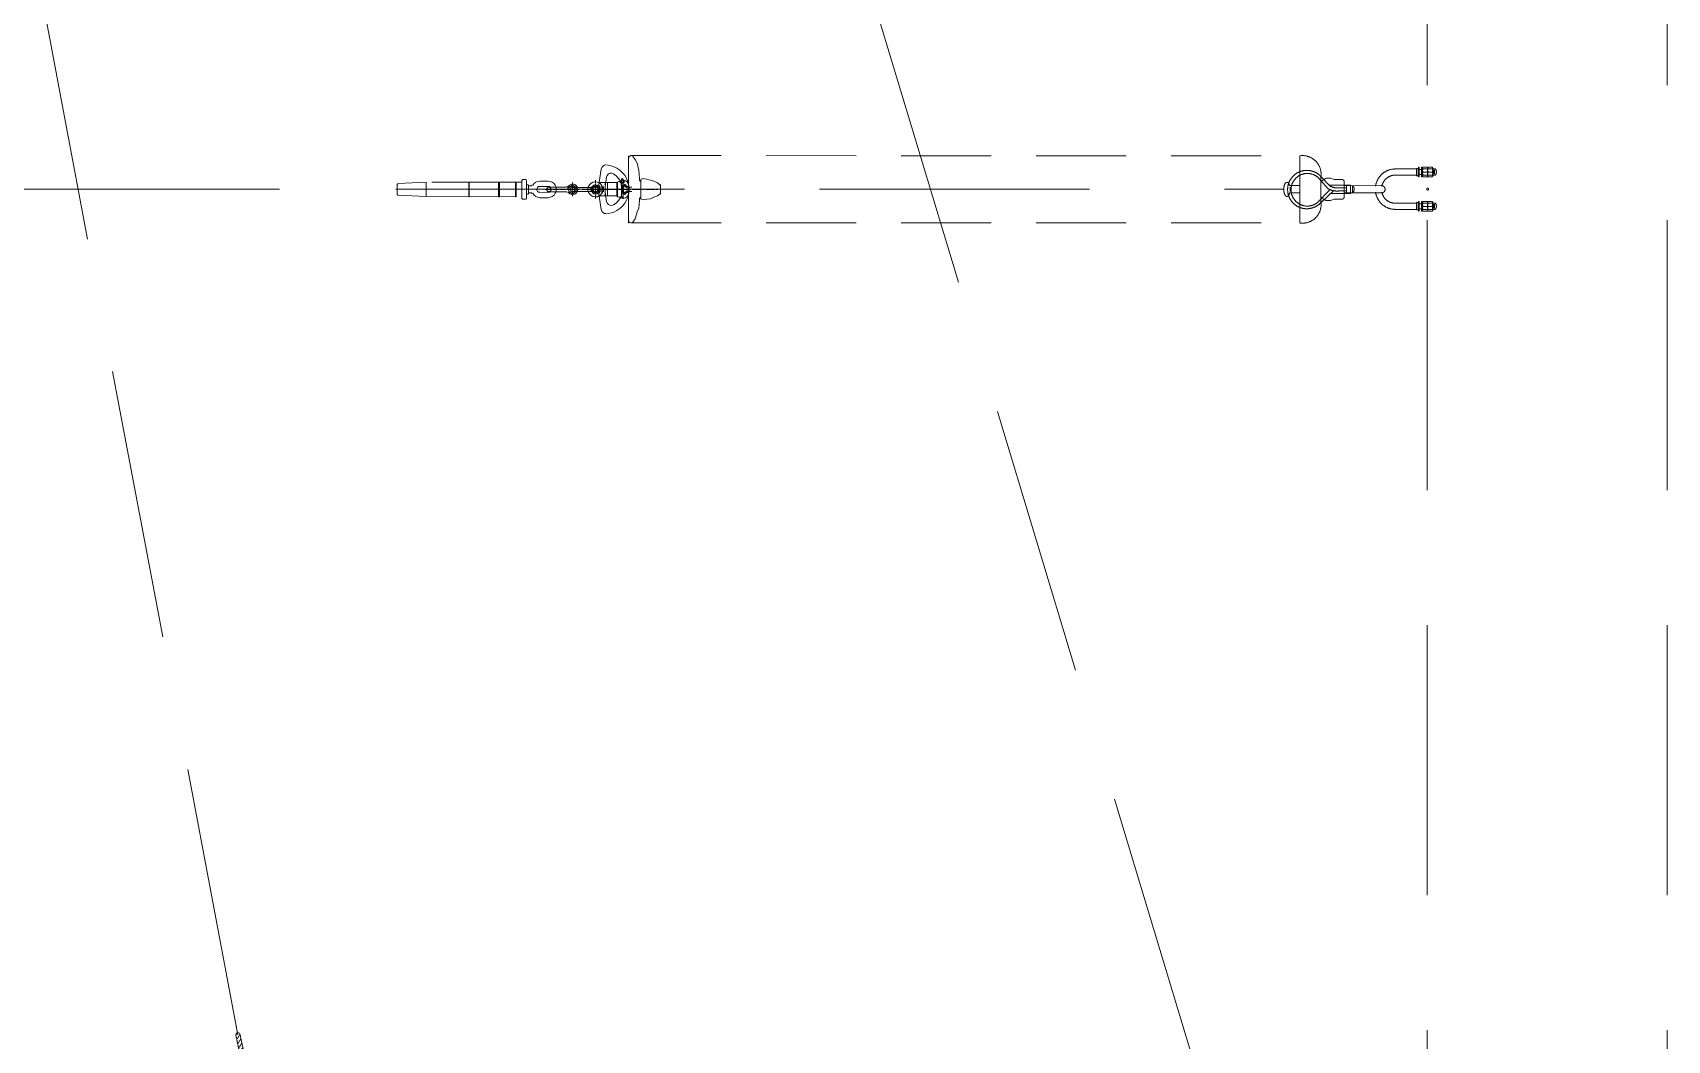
# Model space of a CAD drawing. Header units: millimetres. Extents: x 37084 to 180780, y -153145 to -16322.
# Drawn here: x 143376 to 150187, y -46787 to -42589 of the extents above; entities that cross this region are included whole.
import ezdxf

# ---------------------------------------------------------------- set-up
doc = ezdxf.new("R2010")
doc.units = ezdxf.units.MM
doc.header["$MEASUREMENT"] = 0
doc.linetypes.add('HIDDEN', pattern=[0.375, 0.25, -0.125])
doc.layers.add('1_Tuonglai', color=6, linetype='HIDDEN')

# ---------------------------------------------------------------- blocks, each defined once
blk = doc.blocks.new('Chuoi su treo 220kV Tuong lai')
at = {"linetype": 'ByBlock', "lineweight": -2, "ltscale": 1500}
for points in [[(308797.4, 74483.6), (308737.1, 74486.1), (308797.4, 74486.1), (308797.4, 74483.6), (308737.1, 74486.1), (308737.1, 74483.6)], [(308797.4, 74413.4), (308737.1, 74416.7), (308797.4, 74416.7), (308797.4, 74413.4), (308737.1, 74416.7), (308737.1, 74413.4)], [(308797.4, 74288.7), (308737.1, 74291.2), (308797.4, 74291.2), (308797.4, 74288.7), (308737.1, 74291.2), (308737.1, 74288.7)]]:
    blk.add_hatch(color=0, dxfattribs=at).paths.add_polyline_path(points)
at = {"color": 0, "linetype": 'ByBlock', "lineweight": -2, "ltscale": 1500}
for p, q in [((308676.7, 78303.8), (308676.7, 78286.4)), ((308676.7, 78282.7), (308676.7, 78265.3)), ((308715.9, 78261.9), (308677.7, 78261.9)), ((308714, 78305.6), (308679.9, 78305.6)), ((308679.9, 78263.5), (308714, 78263.5)), ((308683.2, 78303.7), (308683.2, 78315.7)), ((308683.2, 78303.7), (308683.2, 78286.4)), ((308683.2, 78265.4), (308683.2, 78282.4)), ((308683.2, 78265.4), (308683.2, 78265.4)), ((308686.1, 78263.5), (308686.1, 78261.9)), ((308687.6, 78312.7), (308705.8, 78312.8)), ((308687.6, 78310.4), (308705.8, 78310.4)), ((308687.6, 78308.3), (308705.8, 78308.3)), ((308696.9, 78303.4), (308696.9, 78286.4)), ((308696.9, 78286.4), (308696.9, 78282.7)), ((308696.9, 78265.7), (308696.9, 78282.7)), ((308707.7, 78263.5), (308707.7, 78261.9)), ((308710.6, 78303.7), (308710.6, 78315.9)), ((308710.6, 78305.9), (308710.6, 78305.6)), ((308710.6, 78303.7), (308710.6, 78286.7)), ((308710.6, 78265.4), (308710.6, 78282.7)), ((308710.6, 78265.4), (308710.6, 78265.4)), ((308717.1, 78286.4), (308717.1, 78303.8)), ((308717.2, 78265.3), (308717.1, 78282.7)), ((308717.5, 78280.6), (308717.5, 78267.3)), ((308819.6, 78303.8), (308819.6, 78286.4)), ((308819.6, 78282.7), (308819.6, 78265.3)), ((308858.8, 78261.9), (308820.5, 78261.9)), ((308856.8, 78305.6), (308822.7, 78305.6)), ((308822.7, 78263.5), (308856.8, 78263.5)), ((308826.1, 78303.7), (308826.1, 78315.7)), ((308826.1, 78303.7), (308826.1, 78286.4)), ((308826.1, 78265.4), (308826.1, 78282.4)), ((308826.1, 78265.4), (308826.1, 78265.4)), ((308829, 78263.5), (308829, 78261.9)), ((308830.4, 78312.8), (308848.7, 78312.8)), ((308830.4, 78310.5), (308848.7, 78310.5)), ((308830.4, 78308.3), (308848.7, 78308.3)), ((308839.8, 78303.4), (308839.8, 78286.4)), ((308839.8, 78265.7), (308839.8, 78282.7)), ((308850.6, 78263.5), (308850.6, 78261.9)), ((308853.5, 78303.7), (308853.5, 78315.9)), ((308853.5, 78305.9), (308853.5, 78305.6)), ((308853.5, 78303.7), (308853.5, 78286.7)), ((308853.5, 78265.4), (308853.5, 78282.7)), ((308853.5, 78265.4), (308853.5, 78265.4)), ((308860, 78286.4), (308860, 78303.8)), ((308860, 78265.3), (308860, 78282.7)), ((308715.9, 78249.7), (308677.7, 78249.6)), ((308677.8, 78258.9), (308716.1, 78259)), ((308677.8, 78246.7), (308716.1, 78246.7)), ((308681.8, 78245.4), (308712.4, 78245.4)), ((308681.8, 78245.4), (308681.8, 78238.4)), ((308681.8, 78238.4), (308712.4, 78238.4)), ((308684.3, 78238.4), (308684.3, 78150.2)), ((308686.1, 78258.9), (308686.1, 78249.6)), ((308686.1, 78246.7), (308686.1, 78245.4)), ((308707.7, 78259), (308707.7, 78249.7)), ((308707.7, 78246.7), (308707.7, 78245.4)), ((308709.9, 78238.4), (308709.9, 78150.2)), ((308712.4, 78245.4), (308712.4, 78238.4)), ((308858.8, 78249.7), (308820.5, 78249.7)), ((308820.7, 78259), (308858.9, 78259)), ((308820.7, 78246.7), (308858.9, 78246.7)), ((308824.5, 78245.4), (308855, 78245.4)), ((308824.5, 78245.4), (308824.5, 78238.4)), ((308824.5, 78238.4), (308855, 78238.4)), ((308827, 78238.4), (308827, 78150.3)), ((308829, 78259), (308829, 78249.7)), ((308829, 78246.7), (308829, 78245.4)), ((308850.6, 78259), (308850.6, 78249.7)), ((308850.6, 78246.7), (308850.6, 78245.4)), ((308852.6, 78238.4), (308852.6, 78150.3)), ((308855, 78245.4), (308855, 78238.4)), ((308752.7, 78091.4), (308752.7, 77937)), ((308783, 78091.5), (308783.1, 77937)), ((308726.5, 77894.7), (308726.5, 77927.1)), ((308736.4, 77937), (308798.7, 77937)), ((308749.9, 77876.6), (308749.9, 77963.6)), ((308749.9, 77963.6), (308785.4, 77963.6)), ((308783.1, 77970.9), (308752.7, 77970.9)), ((308752.7, 77946.3), (308783.1, 77946.3)), ((308761.2, 77917.5), (308761.2, 77946.3)), ((308773.9, 77917.5), (308773.9, 77946.3)), ((308785.5, 77876.6), (308785.4, 77963.6)), ((308808.6, 77894.7), (308808.6, 77927.1)), ((308711.3, 77838.9), (308760.9, 77892.2)), ((308712.4, 77825.3), (308765.9, 77877.7)), ((308720.6, 77879.4), (308726.5, 77894.7)), ((308720.6, 77879.4), (308720.6, 77864.3)), ((308819.4, 77825.4), (308770, 77869.9)), ((308824.4, 77836.7), (308781.4, 77878.4)), ((308814.5, 77879.4), (308808.6, 77894.7)), ((308814.5, 77879.4), (308814.5, 77864.4)), ((308717, 77839.7), (308818.2, 77839.7)), ((308907.7, 77751.8), (308627.5, 77751.8)), ((308627.9, 74965.8), (308627.5, 77751.8)), ((308752.8, 77751.8), (308752.8, 77709.8)), ((308783.1, 77751.8), (308783.1, 77709.7)), ((308908.2, 74965.8), (308907.7, 77751.8)), ((308747.2, 75087.5), (308787.9, 75087.5)), ((308747.6, 75087.5), (308787.5, 75087.5)), ((308907.7, 74955.1), (308627.4, 74955))]:
    blk.add_line(p, q, dxfattribs=at)
for points in [[(308752.7, 75088.1), (308749.4, 75086.4), (308740.3, 75074.9), (308734.5, 75060), (308728.7, 75045.9), (308727.1, 75031.1)], [(308752.7, 75088.1), (308780.8, 75088.1), (308782.4, 75088.1), (308780.8, 75088.1), (308752.7, 75088.1)], [(308767.6, 75076.5), (308767.6, 75069.9)], [(308767.6, 75064.1), (308767.6, 75026.1)], [(308808.1, 75031.1), (308806.4, 75045.9), (308801.4, 75060), (308794.8, 75074.9), (308785.7, 75086.4), (308782.4, 75088.1), (308785.7, 75086.4)], [(308627.8, 75002.9), (308627.8, 75009.6)], [(308627.8, 74965.8), (308627.8, 74997.2)], [(308722.9, 75000.5), (308705.6, 74999.6), (308689.9, 74997.2), (308673.4, 74991.4), (308644.3, 74982.3), (308631.1, 74972.4)], [(308722.9, 75000.5), (308729.6, 75000.5)], [(308726.2, 75031.1), (308723.8, 75011.2)], [(308724.6, 75011.2), (308725.4, 75007.9), (308728.7, 75005.4)], [(308728.7, 75005.4), (308806.4, 75005.4)], [(308729.6, 75001.3), (308733.7, 75002.1), (308734.5, 75005.4)], [(308767.6, 75020.3), (308767.6, 75013.7)], [(308767.6, 75007.9), (308767.6, 74969.9)], [(308801.5, 75005.4), (308802.3, 75002.1), (308805.6, 75001.3)], [(308805.6, 75000.5), (308813, 75000.5)], [(308806.4, 75005.4), (308810.5, 75007.9), (308811.4, 75011.2)], [(308812.2, 75011.2), (308809.7, 75031.1)], [(308904.9, 74972.4), (308891.7, 74982.3), (308876.8, 74991.4), (308846.1, 74997.2), (308829.6, 74999.7), (308813, 75000.5)], [(308908.2, 74965.8), (308908.2, 74997.2)], [(308630.3, 74972.4), (308628.6, 74969.1), (308627.8, 74964.1), (308629.4, 74960), (308632.7, 74956.7), (308636.9, 74955.8)], [(308898.3, 74955.1), (308636.9, 74955)], [(308869.2, 74862.5), (308866.8, 74877.4), (308862.6, 74891.4), (308856, 74905.5), (308847.7, 74918.7), (308837, 74930.2), (308825.4, 74940.2), (308812.2, 74946.8), (308797.3, 74953.4), (308782.5, 74956.7), (308767.6, 74957.5), (308751.9, 74956.7), (308737, 74953.4), (308722.9, 74946.8), (308709.7, 74940.1), (308698.2, 74930.2), (308687.4, 74918.7), (308679.2, 74905.4), (308671.7, 74891.4), (308668.4, 74877.3), (308665.9, 74862.5)], [(308832, 74892.2), (308824.6, 74903), (308814.7, 74912.1), (308804.8, 74920.3), (308792.4, 74925.3), (308780, 74929.4), (308767.6, 74930.2), (308755.2, 74929.4), (308742.8, 74925.3), (308729.6, 74920.3), (308720.5, 74912), (308710.6, 74903), (308703.1, 74892.2), (308700.6, 74885.6), (308701.5, 74877.3), (308704, 74870.7), (308710.6, 74865.8), (308717.2, 74863.3)], [(308729.6, 74929.4), (308729.6, 74935.2)], [(308751.1, 74955), (308742.8, 74953.4), (308736.2, 74949.2), (308732.1, 74942.6), (308730.4, 74935.2)], [(308730.4, 74929.4), (308732.1, 74921.2), (308736.2, 74915.4)], [(308733.7, 74931.9), (308733.7, 74925.3)], [(308805.6, 74931.9), (308733.7, 74931.9)], [(308804.7, 74925.3), (308733.7, 74925.3)], [(308736.2, 74931.9), (308736.2, 74925.3)], [(308748.6, 74942.6), (308746.9, 74940.2)], [(308746.9, 74940.2), (308746.9, 74939.3)], [(308746.9, 74939.3), (308749.4, 74936)], [(308786.6, 74942.6), (308777.5, 74947.6), (308767.6, 74949.2), (308757.7, 74947.6), (308748.6, 74942.6)], [(308749.4, 74936), (308766.8, 74932.7)], [(308751.1, 74955), (308784.9, 74955)], [(308752.7, 74939.3), (308751.9, 74936.9), (308753.5, 74935.2)], [(308757.7, 74942.6), (308752.7, 74938.5)], [(308753.5, 74946.8), (308755.2, 74950.1), (308755.2, 74955)], [(308753.5, 74935.2), (308766.8, 74931.9)], [(308754.4, 74947.6), (308756, 74950.9)], [(308756, 74955), (308756, 74950.9)], [(308757.7, 74943.5), (308758.5, 74945.9)], [(308759.3, 74969.1), (308759.3, 74945.9)], [(308761, 74931.9), (308761, 74925.3)], [(308766.8, 74932.7), (308768.4, 74932.7)], [(308766.8, 74931.9), (308768.4, 74931.9)], [(308767.6, 74964.1), (308767.6, 74928.6)], [(308767.6, 74955), (308767.6, 74931.9)], [(308767.6, 74944.3), (308767.6, 74955)], [(308767.6, 74939.3), (308767.6, 74941.8)], [(308767.6, 74924.5), (308767.6, 74936.9)], [(308767.6, 74922), (308767.6, 74936.9)], [(308785.7, 74936), (308768.4, 74932.7)], [(308768.4, 74931.9), (308781.6, 74935.2)], [(308776.7, 74945.9), (308776.7, 74969.1)], [(308776.7, 74945.9), (308777.5, 74943.5)], [(308782.4, 74938.5), (308776.7, 74942.6)], [(308777.5, 74943.5), (308778.3, 74942.6)], [(308779.1, 74955), (308779.1, 74950.9)], [(308779.1, 74950.9), (308780.8, 74947.6)], [(308780, 74955), (308780, 74950.1), (308782.4, 74946.8)], [(308781.6, 74935.2), (308783.3, 74936.9), (308782.4, 74939.3)], [(308804.7, 74935.2), (308803.1, 74942.7), (308799, 74949.3), (308792.3, 74953.4), (308784.9, 74955)], [(308793.2, 74923.7), (308784.9, 74923.7)], [(308785.7, 74936), (308788.2, 74939.3)], [(308788.2, 74940.2), (308786.6, 74942.6)], [(308789, 74940.2), (308789, 74939.3)], [(308793.2, 74932.7), (308789.9, 74932.7)], [(308798.1, 74936), (308798.1, 74920.4), (308793.2, 74923.7), (308793.2, 74932.7), (308798.1, 74936)], [(308805.6, 74936), (308798.1, 74936)], [(308799, 74915.4), (308803.1, 74921.2), (308804.7, 74929.4)], [(308810.5, 74925.3), (308804.7, 74925.3)], [(308805.6, 74935.2), (308805.6, 74929.4)], [(308810.5, 74931.9), (308805.6, 74931.9)], [(308813, 74928.6), (308810.5, 74931.1)], [(308810.5, 74925.3), (308813, 74927.8)], [(308813.8, 74928.6), (308813.8, 74927.8)], [(308898.3, 74955.9), (308903.2, 74956.7), (308906.5, 74960), (308908.2, 74964.1), (308907.4, 74969.1), (308905.7, 74972.4)], [(308666.8, 74860.8), (308667.6, 74854.2), (308670.9, 74847.6), (308676.7, 74843.4), (308683.3, 74841)], [(308756.8, 74857.5), (308717.2, 74863.3)], [(308738.7, 74905.5), (308735.4, 74913.7)], [(308796.5, 74908.8), (308738.7, 74908.8)], [(308796.5, 74905.5), (308740.3, 74905.5)], [(308740.3, 74836.1), (308740.3, 74905.5)], [(308796.5, 74867.5), (308740.3, 74867.5)], [(308796.5, 74857.6), (308740.3, 74857.6)], [(308767.6, 74919.5), (308767.6, 74921.2)], [(308767.6, 74912.9), (308767.6, 74917.9)], [(308767.6, 74904.7), (308767.6, 74917)], [(308767.6, 74882.4), (308767.6, 74907.1)], [(308767.6, 74898.9), (308767.6, 74902.2)], [(308767.6, 74884), (308767.6, 74896.4)], [(308767.6, 74879.9), (308767.6, 74881.5)], [(308767.6, 74872.5), (308767.6, 74877.4)], [(308767.6, 74864.2), (308767.6, 74876.6)], [(308767.6, 74841.9), (308767.6, 74867.5)], [(308767.6, 74859.2), (308767.6, 74861.7)], [(308767.6, 74843.6), (308767.6, 74856.8)], [(308779.2, 74857.5), (308818, 74863.3)], [(308799.8, 74913.8), (308796.5, 74905.5)], [(308796.5, 74905.5), (308796.5, 74836.1)], [(308803.9, 74920.4), (308798.1, 74920.4)], [(308818, 74863.3), (308825.4, 74865.8), (308832.1, 74870.7), (308834.5, 74877.4), (308835.4, 74885.6), (308832.9, 74892.2)], [(308851.9, 74841), (308859.3, 74843.5), (308864.3, 74847.6), (308868.4, 74854.2), (308869.2, 74860.8)], [(308756.9, 74830.2), (308683.3, 74841)], [(308743.7, 74817.1), (308729.6, 74817.1)], [(308767.6, 74848.5), (308759.3, 74847.7), (308751.9, 74843.6), (308744.5, 74838.6), (308740.3, 74831.2), (308737, 74823.7), (308736.2, 74815.5), (308737.9, 74806.4), (308742, 74799), (308747.8, 74793.2), (308755.2, 74788.2), (308763.5, 74785.8), (308771.7, 74785.8), (308780, 74788.2), (308787.4, 74793.2), (308793.2, 74799), (308797.3, 74806.4), (308799, 74815.5), (308798.1, 74823.8), (308795.7, 74831.2), (308790.7, 74838.6), (308783.3, 74843.6), (308775.9, 74847.7), (308767.6, 74848.5)], [(308737.9, 74831.2), (308738.7, 74836.1)], [(308740.3, 74836.1), (308740.3, 74836.1)], [(308748.6, 74817.1), (308746.1, 74817.1)], [(308786.6, 74817.1), (308785.8, 74823.7), (308781.6, 74828.7), (308776.7, 74832.8), (308770.9, 74836.1), (308764.3, 74836.1), (308757.7, 74832.8), (308753.6, 74828.7), (308749.4, 74823.7), (308748.6, 74817.1), (308749.4, 74810.5), (308753.6, 74805.6), (308758.5, 74801.5), (308764.3, 74798.1), (308770.9, 74798.1), (308777.5, 74801.5), (308781.6, 74805.6), (308785.8, 74810.5), (308786.6, 74817.1)], [(308785.8, 74843.5), (308749.4, 74843.5)], [(308751.9, 74843.5), (308783.3, 74843.5)], [(308759.3, 74831.2), (308751.9, 74817.1), (308759.3, 74803.9), (308775.9, 74803.9), (308783.3, 74817.1), (308775.9, 74831.2), (308759.3, 74831.2)], [(308764.3, 74817.1), (308751.9, 74817.1)], [(308782.5, 74832), (308775.9, 74837), (308767.6, 74838.6), (308759.3, 74837), (308752.7, 74832)], [(308780.8, 74817.1), (308779.2, 74823.7), (308774.2, 74828.7), (308767.6, 74830.4), (308761, 74828.7), (308756, 74823.7), (308755.2, 74817.1), (308756, 74810.5), (308761, 74805.6), (308767.6, 74803.9), (308774.2, 74805.6), (308779.2, 74810.5), (308780.8, 74817.1)], [(308755.2, 74817.1), (308764.3, 74817.1)], [(308780, 74817.1), (308778.3, 74823.7), (308774.2, 74827.9), (308767.6, 74829.5), (308761, 74827.9), (308756.9, 74823.7), (308756, 74817.1), (308756.9, 74810.5), (308761, 74806.4), (308767.6, 74805.6), (308774.2, 74806.4), (308778.3, 74810.5), (308780, 74817.1)], [(308756.8, 74850.9), (308779.2, 74850.9)], [(308756.9, 74836), (308779.2, 74836)], [(308777.5, 74817.1), (308776.7, 74821.3), (308773.4, 74825.4), (308768.4, 74827), (308764.3, 74826.2), (308760.2, 74823.7), (308757.7, 74819.6), (308757.7, 74814.7), (308760.2, 74810.5), (308764.3, 74808.1), (308768.4, 74807.2), (308773.4, 74808.9), (308776.7, 74813), (308777.5, 74817.1)], [(308759.4, 74721.4), (308759.3, 74800.6)], [(308769.3, 74817.1), (308766.8, 74817.1)], [(308766.8, 74817.1), (308769.3, 74817.1)], [(308767.6, 74839.4), (308767.6, 74841.1)], [(308767.6, 74832), (308767.6, 74837.8)], [(308767.6, 74824.6), (308767.6, 74837)], [(308767.6, 74830.4), (308767.6, 74820.4)], [(308767.6, 74802.3), (308767.6, 74827)], [(308767.6, 74818.8), (308767.6, 74821.3)], [(308767.6, 74818.8), (308767.6, 74816.3)], [(308767.6, 74803.9), (308767.6, 74816.3)], [(308767.6, 74813.8), (308767.6, 74803.9)], [(308767.6, 74799), (308767.6, 74801.5)], [(308767.6, 74792.4), (308767.6, 74797.3)], [(308767.6, 74784.9), (308767.6, 74796.5)], [(308783.3, 74817.1), (308770.9, 74817.1)], [(308770.9, 74817.1), (308780.8, 74817.1)], [(308775.9, 74721.4), (308775.9, 74800.6)], [(308779.2, 74830.2), (308851.9, 74841)], [(308789.1, 74817.1), (308786.6, 74817.1)], [(308805.6, 74817.1), (308791.5, 74817.1)], [(308796.5, 74836.1), (308797.3, 74831.2)], [(308761.8, 74721.4), (308739.5, 74721.4)], [(308757.7, 74696.6), (308754.4, 74704.9), (308749.5, 74709.8), (308747, 74716.4), (308746.1, 74723.9), (308747.8, 74730.5), (308751.9, 74736.2), (308757.7, 74740.4), (308764.3, 74742.8), (308770.9, 74742.8), (308777.5, 74740.4), (308784.1, 74736.2), (308787.4, 74730.5), (308789.1, 74723.9), (308788.3, 74716.4), (308785.8, 74709.8), (308780.8, 74704.9)], [(308758.5, 74737.1), (308749.5, 74721.4), (308758.5, 74706.5), (308775.9, 74706.5), (308785, 74721.4), (308775.9, 74737.1), (308758.5, 74737.1)], [(308754.4, 74721.4), (308763.5, 74721.4)], [(308767.6, 74732.1), (308762.7, 74731.3), (308758.5, 74728), (308756.9, 74723), (308757.7, 74718.1), (308760.2, 74713.9), (308765.1, 74711.5), (308770.1, 74711.5), (308775, 74713.9), (308777.5, 74718.1), (308778.3, 74723), (308776.7, 74728), (308773.4, 74731.3), (308767.6, 74732.1)], [(308777.5, 74721.4), (308776.7, 74726.3), (308773.4, 74729.6), (308768.4, 74731.3), (308764.3, 74730.5), (308760.2, 74728), (308757.7, 74724.7), (308757.7, 74718.9), (308760.2, 74715.6), (308764.3, 74713.1), (308768.4, 74712.3), (308773.4, 74713.9), (308776.7, 74717.3), (308777.5, 74721.4)], [(308766, 74721.4), (308768.4, 74721.4)], [(308769.3, 74721.4), (308766, 74721.4)], [(308767.6, 74761.8), (308767.6, 74786.6)], [(308767.6, 74749.5), (308767.6, 74729.6)], [(308767.6, 74700.7), (308775, 74701.6), (308780.8, 74705.7), (308786.6, 74711.5), (308789.1, 74718.1), (308789.1, 74725.5), (308786.6, 74732.1), (308781.6, 74737.9)], [(308767.6, 74735.4), (308767.6, 74725.5)], [(308767.6, 74726.3), (308767.6, 74723)], [(308767.6, 74723.9), (308767.6, 74720.6)], [(308770.9, 74721.4), (308780, 74721.4)], [(308795.7, 74721.4), (308773.4, 74721.4)], [(308801.5, 74619.8), (308800.7, 74628.9), (308797.4, 74637.2), (308791.6, 74644.6), (308785, 74649.5), (308776.7, 74652.8), (308767.6, 74653.7), (308758.5, 74652.8), (308751.1, 74649.5), (308743.7, 74644.6), (308737.9, 74637.2), (308734.6, 74628.9), (308733.8, 74619.8)], [(308757.7, 74696.6), (308757.7, 74623.1)], [(308767.6, 74718.1), (308767.6, 74709)], [(308767.6, 74718.1), (308767.6, 74699.1)], [(308767.6, 74695.8), (308767.6, 74692.5)], [(308767.6, 74689.2), (308767.6, 74669.4)], [(308767.6, 74665.2), (308767.6, 74661.9)], [(308767.6, 74658.6), (308767.6, 74639.6)], [(308767.7, 74661.1), (308767.9, 73984.6)], [(308776.7, 74696.6), (308776.7, 74623.1)], [(308780.8, 74704.9), (308777.5, 74696.6)], [(308733, 74619.8), (308733, 74585.1)], [(308733.8, 74585.1), (308734.6, 74576.1), (308737.9, 74568.6), (308743.7, 74561.2), (308751.1, 74556.2)], [(308780, 74619.8), (308779.2, 74625.6), (308775.9, 74629.7), (308770.1, 74632.2), (308765.2, 74632.2), (308759.4, 74629.7), (308756.1, 74625.6), (308755.2, 74619.8)], [(308755.3, 74585.1), (308755.2, 74619.8)], [(308755.3, 74585.1), (308756.1, 74580.2), (308759.4, 74575.2), (308765.2, 74572.8), (308770.1, 74572.8), (308775.9, 74575.2), (308779.2, 74580.2), (308780, 74585.1)], [(308758.5, 74623.1), (308759.4, 74618.2), (308763.5, 74614.9), (308767.6, 74614), (308771.8, 74614.9), (308775.9, 74618.2), (308776.7, 74623.1), (308775.9, 74627.3), (308771.8, 74630.6), (308767.6, 74631.4), (308763.5, 74630.6), (308759.4, 74627.2), (308758.5, 74623.1)], [(308767.6, 74635.5), (308767.6, 74631.4)], [(308767.6, 74628.1), (308767.6, 74608.3)], [(308780, 74585.1), (308780, 74619.8)], [(308785, 74556.2), (308791.6, 74561.2), (308797.4, 74568.6), (308800.7, 74576.1), (308801.5, 74585.1)], [(308801.5, 74585.1), (308801.5, 74619.8)], [(308729.7, 74529.8), (308727.2, 74528.2)], [(308727.2, 74528.2), (308727.2, 74512.5)], [(308729.7, 74529.8), (308804.8, 74529.8)], [(308747.8, 74530.6), (308747.8, 74538.1)], [(308785.8, 74538.1), (308785.8, 74538.1), (308748.7, 74538.1), (308748.7, 74538.1)], [(308748.7, 74530.6), (308748.7, 74530.6)], [(308785.8, 74529.8), (308748.7, 74529.8)], [(308752.8, 74550.5), (308749.5, 74553.8)], [(308752, 74538.9), (308752.8, 74539.7)], [(308752.8, 74550.5), (308752.8, 74539.7)], [(308781.7, 74539.7), (308781.7, 74550.5)], [(308781.7, 74539.7), (308782.5, 74538.9)], [(308785.8, 74553.8), (308782.5, 74550.5)], [(308785.8, 74530.6), (308785.8, 74530.6)], [(308786.6, 74538.1), (308786.6, 74530.6)], [(308807.3, 74528.2), (308804.8, 74529.8)], [(308808.1, 74528.2), (308808.1, 74512.5)], [(308727.2, 74512.5), (308729.7, 74510.8)], [(308804.8, 74510.8), (308729.7, 74510.8)], [(308743.8, 73993.7), (308737.2, 74111.7), (308737.1, 74510.8)], [(308797.4, 74486.1), (308797.4, 74483.6), (308737.1, 74486.1), (308797.4, 74486.1)], [(308797.4, 74483.6), (308737.1, 74486.1), (308737.1, 74483.6), (308797.4, 74483.6)], [(308797.4, 74510.8), (308797.4, 74111.8), (308791.7, 73993.7)], [(308804.8, 74510.8), (308807.3, 74512.5)], [(308797.4, 74416.7), (308797.4, 74413.4), (308737.1, 74416.7), (308797.4, 74416.7)], [(308797.4, 74413.4), (308737.1, 74416.7), (308737.1, 74413.4), (308797.4, 74413.4)], [(308797.4, 74291.2), (308797.4, 74288.7), (308737.1, 74291.2), (308797.4, 74291.2)], [(308797.4, 74288.7), (308737.1, 74291.2), (308737.1, 74288.7), (308797.4, 74288.7)], [(308797.4, 74111.8), (308737.2, 74111.7)], [(308743.8, 73993.7), (308746.3, 73991.2)], [(308788.4, 73991.2), (308785.1, 73991.2), (308749.6, 73991.2), (308746.3, 73991.2)], [(308788.4, 73991.2), (308790.9, 73993.7)]]:
    blk.add_lwpolyline(points, dxfattribs=at)
blk.add_circle((308768.4, 78284.6), 4.08, dxfattribs=at)
for centre, radius, start, end in [((308678.2, 78260.4), 1.54, 107.82509, 257.18965), ((308679.9, 78301.8), 3.76, 29.34798, 148.89301), ((308680, 78289.6), 4.57, 224.65933, 315.36), ((308680, 78279.5), 4.57, 44.65933, 135.36), ((308680, 78267.2), 3.76, 211.12632, 330.67135), ((308697, 78300.8), 20.3, 47.9162, 132.97764), ((308689.9, 78293.2), 12.4, 55.13064, 122.35762), ((308690.1, 78303), 18, 247.59435, 292.42499), ((308690.1, 78266.1), 18, 67.59435, 112.42499), ((308689.9, 78275.9), 12.4, 237.66171, 304.88869), ((308704, 78293.2), 12.4, 57.66171, 124.88869), ((308703.8, 78303), 18, 247.59435, 292.42499), ((308703.8, 78266.1), 18, 67.59435, 112.42499), ((308704, 78275.9), 12.4, 235.13064, 302.35762), ((308713.9, 78301.8), 3.76, 31.12632, 150.67135), ((308713.9, 78289.6), 4.57, 224.65933, 315.36), ((308713.9, 78279.5), 4.57, 44.65933, 135.36), ((308713.9, 78267.3), 3.76, 209.34798, 328.89301), ((308715.7, 78260.4), 1.5, 282.01111, 83.00363), ((308821, 78260.5), 1.54, 107.82509, 257.18965), ((308822.8, 78301.9), 3.76, 29.34798, 148.89301), ((308822.8, 78289.6), 4.57, 224.65933, 315.36), ((308822.8, 78279.5), 4.57, 44.65933, 135.36), ((308822.8, 78267.3), 3.76, 211.12632, 330.67135), ((308839.9, 78300.9), 20.3, 47.9162, 132.97764), ((308832.7, 78293.3), 12.4, 55.13064, 122.35762), ((308832.9, 78303.1), 18, 247.59435, 292.42499), ((308832.9, 78266.1), 18, 67.59435, 112.42499), ((308832.7, 78275.9), 12.4, 237.66171, 304.88869), ((308846.8, 78293.3), 12.4, 57.66171, 124.88869), ((308846.6, 78303.1), 18, 247.59435, 292.42499), ((308846.6, 78266.1), 18, 67.59435, 112.42499), ((308846.8, 78275.9), 12.4, 235.13064, 302.35762), ((308856.8, 78301.9), 3.76, 31.12632, 150.67135), ((308856.7, 78289.7), 4.57, 224.65933, 315.36), ((308856.7, 78279.5), 4.57, 44.65933, 135.36), ((308856.8, 78267.3), 3.76, 209.34798, 328.89301), ((308858.6, 78260.4), 1.5, 282.01111, 83.00363), ((308678.2, 78248.2), 1.54, 107.82509, 257.18965), ((308715.7, 78248.2), 1.5, 282.01111, 83.00363), ((308821, 78248.2), 1.54, 107.82509, 257.18965), ((308858.6, 78248.2), 1.5, 282.01111, 83.00363), ((308767.4, 78149.9), 83.1, 179.73914, 261.63901), ((308766.8, 78149.7), 56.9, 179.4115, 258.38585), ((308769.5, 78149.9), 83.1, 277.64866, 0.2802), ((308770.2, 78149.7), 56.8, 280.54609, 0.61413), ((308767.9, 78092.4), 15.2, 356.68157, 183.86868), ((308736.4, 77927.1), 9.89, 90.00967, 180.00967), ((308767.9, 77959.6), 18.9, 36.74536, 143.26988), ((308798.7, 77927.1), 9.89, 0.00967, 90.00967), ((308761.4, 77874.1), 41.9, 193.51977, 235.30476), ((308841.4, 77907.6), 80.8, 172.96052, 207.84139), ((308839.5, 77909.8), 66.1, 173.32461, 208.45731), ((308770.2, 77876.6), 45.9, 306.63335, 344.58078), ((308704.5, 77762.8), 77.9, 80.79923, 188.14486), ((308766.8, 77781.2), 80, 133.8776, 43.9667), ((308765.9, 77783.4), 68, 141.94261, 38.07672), ((308830.6, 77762.8), 77.9, 351.87448, 99.2201)]:
    blk.add_arc(centre, radius, start, end, dxfattribs=at)
at = {"color": 0, "linetype": 'ByBlock', "lineweight": -2, "ltscale": 1500, "extrusion": (0, 0, -1)}
for start_param, end_param in [(2.126074, 7.324835), (1.271587, 1.869429)]:
    blk.add_ellipse((308767.6, 77698.3), major_axis=(-29.4, 0), ratio=0.454324, start_param=start_param, end_param=end_param, dxfattribs=at)
blk = doc.blocks.new('X220 NT')
at = {"color": 0, "linetype": 'ByBlock', "lineweight": -2, "ltscale": 4500}
for p, q in [((124115.6, -4716.6), (124115.6, 11283.4)), ((125115.6, -4716.6), (125115.6, 11283.4))]:
    blk.add_line(p, q, dxfattribs=at)
blk = doc.blocks.new('KK')
at = {"color": 0, "linetype": 'ByBlock', "lineweight": 20, "ltscale": 1000}
for p, q in [((3217.24, 1252.03), (3222.74, 1249.9)), ((3216.76, 1251.1), (3222.42, 1249.05)), ((3221.92, 1249.23), (3221.92, 1246.57)), ((3223.13, 1247.78), (3221.95, 1247.78)), ((3222.27, 1247.78), (3222.41, 1248.03)), ((3222.41, 1247.53), (3222.27, 1247.78)), ((3222.3, 1250.57), (3222.82, 1250.57)), ((3222.7, 1248.03), (3222.41, 1248.03)), ((3222.56, 1247.1), (3222.56, 1248.45)), ((3222.7, 1248.03), (3222.85, 1247.78)), ((3222.85, 1247.78), (3222.7, 1247.53)), ((3223.2, 1250.19), (3223.2, 1246.57)), ((3216.51, 1242.33), (3222.44, 1244.11)), ((3216.97, 1241.34), (3222.72, 1243.24)), ((3221.92, 1243.95), (3221.92, 1246.57)), ((3222.27, 1245.36), (3222.41, 1245.11)), ((3222.3, 1242.58), (3222.82, 1242.58)), ((3222.7, 1245.11), (3222.41, 1245.11)), ((3222.56, 1246.05), (3222.56, 1244.7)), ((3222.7, 1245.11), (3222.85, 1245.36)), ((3223.2, 1242.96), (3223.2, 1246.57))]:
    blk.add_line(p, q, dxfattribs=at)
for centre, radius in [((3222.56, 1247.78), 0.25), ((3222.57, 1243.67), 0.455), ((3222.56, 1245.36), 0.25)]:
    blk.add_circle(centre, radius, dxfattribs=at)
for centre, radius, start, end in [((3215.18, 1246.73), 5.68, 68.8222, 288.3547), ((3215.18, 1246.75), 4.62, 70.0325, 286.7401), ((3207.19, 1246.86), 11.14, 337.5955, 20.6359), ((3222.3, 1250.19), 0.379, 90, 180), ((3222.57, 1249.47), 0.455, 68.8222, 250.0325), ((3222.57, 1249.47), 0.455, 250.0325, 68.8222), ((3222.82, 1250.19), 0.379, 0, 90), ((3222.3, 1242.96), 0.379, 180, 270), ((3222.82, 1242.96), 0.379, 270, 0)]:
    blk.add_arc(centre, radius, start, end, dxfattribs=at)
blk = doc.blocks.new('Su neo 220kV')
at = {"color": 0, "linetype": 'ByBlock', "lineweight": -2, "ltscale": 0.2}
for p, q in [((391251.5, 32425.3), (394037.1, 32425.7)), ((391251.6, 32145), (394037.2, 32145.4))]:
    blk.add_line(p, q, dxfattribs=at)
at = {"color": 0, "linetype": 'ByBlock', "lineweight": -2, "ltscale": 6}
for p, q in [((391251.6, 32145), (391251.5, 32425.3)), ((394037.6, 32145.5), (394037.6, 32425.7)), ((391339.4, 32335.7), (391339.5, 32234.6)), ((394125.5, 32336.2), (394125.5, 32235))]:
    blk.add_line(p, q, dxfattribs=at)
at = {"color": 0, "linetype": 'ByBlock', "lineweight": -2}
for p, q in [((394524.2, 32368.9), (394436, 32368.9)), ((394524.2, 32371.4), (394524.2, 32340.8)), ((394531.1, 32371.4), (394524.2, 32371.4)), ((394531.1, 32371.4), (394531.2, 32340.8)), ((394532.5, 32367.1), (394531.1, 32367.1)), ((394532.5, 32375.4), (394532.5, 32337.1)), ((394535.4, 32337.3), (394535.4, 32375.5)), ((394544.7, 32367.1), (394535.4, 32367.1)), ((394544.7, 32375.4), (394544.7, 32337.1)), ((394547.7, 32337.3), (394547.7, 32375.5)), ((394549.3, 32367.1), (394547.7, 32367.1)), ((394549.3, 32373.3), (394549.3, 32339.2)), ((394568.5, 32376.5), (394551.1, 32376.5)), ((394551.2, 32370), (394551.2, 32370)), ((394551.2, 32370), (394568.2, 32370)), ((394551.5, 32356.3), (394568.5, 32356.3)), ((394572.2, 32356.3), (394568.5, 32356.3)), ((394589.6, 32376.5), (394572.2, 32376.5)), ((394589.5, 32370), (394572.2, 32370)), ((394589.2, 32356.3), (394572.2, 32356.3)), ((394589.5, 32370), (394601.5, 32370)), ((394591.4, 32339.2), (394591.4, 32373.3)), ((394594, 32365.6), (394594, 32347.4)), ((394596.2, 32365.6), (394596.2, 32347.4)), ((394598.5, 32365.6), (394598.5, 32347.4)), ((389989.3, 32294.4), (389981.3, 32286.3)), ((390178.9, 32294.4), (389989.1, 32294.4)), ((390007.8, 32294.4), (389990, 32276.5)), ((390026.3, 32294.4), (390008.5, 32276.5)), ((390044.9, 32294.4), (390027, 32276.5)), ((390063.4, 32294.4), (390045.5, 32276.6)), ((390081.9, 32294.4), (390064.1, 32276.6)), ((390100.4, 32294.4), (390082.6, 32276.6)), ((390118.9, 32294.4), (390101.1, 32276.6)), ((390137.4, 32294.4), (390119.6, 32276.6)), ((390155.9, 32294.4), (390138.1, 32276.6)), ((390174.4, 32294.4), (390156.6, 32276.6)), ((390178.8, 32276.6), (390178.8, 32293.3)), ((390512.8, 32303.6), (390186.4, 32303.6)), ((390462.3, 32303.6), (390462.3, 32312.2)), ((390462.3, 32303.6), (390462.3, 32312.2)), ((390462.3, 32303.6), (390499.5, 32303.6)), ((390480.9, 32316.4), (390466.6, 32316.4)), ((390480.9, 32316.4), (390466.6, 32316.4)), ((390480.9, 32316.4), (390466.6, 32316.4)), ((390480.9, 32316.4), (390466.6, 32316.4)), ((390471, 32303.6), (390471, 32312.2)), ((390471, 32303.6), (390471, 32312.2)), ((390471, 32303.6), (390471, 32312.2)), ((390471, 32303.6), (390471, 32312.2)), ((390480.9, 32316.4), (390495.3, 32316.5)), ((390480.9, 32316.4), (390495.3, 32316.5)), ((390480.9, 32316.4), (390495.3, 32316.5)), ((390480.9, 32316.4), (390495.3, 32316.5)), ((390490.9, 32303.6), (390490.9, 32312.2)), ((390490.9, 32303.6), (390490.9, 32312.2)), ((390490.9, 32303.6), (390490.9, 32312.2)), ((390490.9, 32303.6), (390490.9, 32312.2)), ((390499.5, 32303.6), (390499.5, 32312.2)), ((390499.5, 32303.6), (390499.5, 32312.2)), ((390499.5, 32303.6), (390499.5, 32312.2)), ((390499.5, 32303.6), (390499.5, 32312.2)), ((390512.8, 32303.6), (390512.8, 32266.4)), ((390534.6, 32293.7), (390512.8, 32293.7)), ((390552.7, 32293.7), (390526, 32293.7)), ((390529.7, 32307.8), (390552.5, 32305)), ((390530.4, 32302.5), (390552.5, 32300.5)), ((390941.3, 32312.3), (390536.2, 32312.2)), ((390563.2, 32285), (390573.9, 32300)), ((390573.9, 32270), (390563.2, 32285)), ((390564.3, 32285), (390574.4, 32299.1)), ((390574.4, 32270.9), (390564.3, 32285)), ((390584.3, 32300), (390573.9, 32300)), ((390583.9, 32299.1), (390574.4, 32299.1)), ((390594, 32285), (390583.9, 32299.1)), ((390583.9, 32270.9), (390594, 32285)), ((390595.1, 32285), (390584.3, 32300)), ((390584.4, 32270), (390595.1, 32285)), ((390946.5, 32303.6), (390946.5, 32309.2)), ((390953.2, 32303.6), (390953.2, 32296.8)), ((390953.2, 32276.2), (390953.2, 32294)), ((390954.2, 32303.6), (390954.2, 32309)), ((390954.2, 32296.8), (390954.2, 32294)), ((390954.2, 32287.2), (390954.2, 32283)), ((390973.6, 32317), (390954.3, 32317)), ((390973.7, 32303.6), (390973.7, 32309)), ((390973.7, 32294), (390973.7, 32296.8)), ((390973.7, 32283), (390973.7, 32287.2)), ((390974.7, 32303.6), (390974.7, 32296.8)), ((390974.7, 32287.2), (390974.7, 32294)), ((390981.4, 32303.6), (390981.4, 32309.2)), ((390998.5, 32306.4), (390981.4, 32306.4)), ((390998.5, 32312.1), (390998.4, 32258)), ((391066.5, 32312.3), (390998.5, 32312.1)), ((391047.8, 32300.1), (391037.1, 32285.1)), ((391037.1, 32285.1), (391047.8, 32270.1)), ((391048.2, 32299.2), (391038.1, 32285.1)), ((391038.1, 32285.1), (391048.2, 32271)), ((391058.2, 32300.1), (391047.8, 32300.1)), ((391057.8, 32299.2), (391048.2, 32299.2)), ((391053.1, 32306.4), (391157.5, 32306.4)), ((391057.8, 32299.2), (391067.9, 32285.1)), ((391067.9, 32285.1), (391057.8, 32271)), ((391058.2, 32300.1), (391069, 32285.1)), ((391069, 32285.1), (391058.2, 32270.1)), ((391078.6, 32306.4), (391078.7, 32263.8)), ((391148.7, 32306.4), (391156.7, 32306.4)), ((391156.7, 32298.9), (391156.7, 32285.1)), ((391156.7, 32298.9), (391156.7, 32285.1)), ((391193.8, 32336), (391237.5, 32336)), ((391247.6, 32325.4), (391247.7, 32244.9)), ((391339.4, 32315.2), (391339.4, 32255.1)), ((391379.1, 32332.1), (391364.1, 32332.1)), ((391379.1, 32332.1), (391394.5, 32326.2)), ((391384, 32305.6), (391384, 32264.8)), ((391384, 32305.1), (391384, 32265.2)), ((391393.9, 32315.4), (391403.2, 32315.4)), ((391394.5, 32326.2), (391426.8, 32326.2)), ((391436.7, 32316.4), (391436.7, 32254)), ((394037.6, 32300.4), (393995.6, 32300.4)), ((394111.1, 32340.8), (394163.4, 32287.3)), ((394124.6, 32341.9), (394178, 32292.3)), ((394165.2, 32332.6), (394150.1, 32332.6)), ((394162.4, 32303.3), (394249.4, 32303.3)), ((394165.2, 32332.6), (394180.5, 32326.7)), ((394180.5, 32326.7), (394212.8, 32326.7)), ((394203.3, 32292), (394232.1, 32292)), ((394222.7, 32316.8), (394222.8, 32254.4)), ((394377.1, 32300.5), (394222.7, 32300.5)), ((394232.1, 32300.5), (394232.1, 32270.1)), ((394249.4, 32303.3), (394249.4, 32267.8)), ((394256.7, 32270.1), (394256.7, 32300.5)), ((394524.2, 32343.3), (394436, 32343.3)), ((394531.2, 32340.8), (394524.2, 32340.8)), ((394532.5, 32345.5), (394531.2, 32345.5)), ((394544.7, 32345.5), (394535.4, 32345.5)), ((394549.3, 32345.5), (394547.7, 32345.5)), ((394551.1, 32336), (394568.5, 32336)), ((394551.2, 32342.5), (394568.5, 32342.6)), ((394551.2, 32342.5), (394551.2, 32342.5)), ((394566.4, 32335.7), (394553, 32335.7)), ((394572.2, 32336), (394589.6, 32336.1)), ((394589.5, 32342.6), (394572.5, 32342.6)), ((394589.5, 32342.6), (394601.7, 32342.6)), ((394591.7, 32342.6), (394591.4, 32342.6)), ((390178.8, 32276.6), (389989.2, 32276.5)), ((390178.8, 32280.5), (390175.1, 32276.6)), ((390512.8, 32266.4), (390186.4, 32266.3)), ((390462.3, 32266.4), (390462.3, 32257.8)), ((390462.3, 32266.4), (390462.3, 32257.8)), ((390462.3, 32266.4), (390499.5, 32266.4)), ((390480.9, 32253.6), (390466.6, 32253.6)), ((390480.9, 32253.6), (390466.6, 32253.6)), ((390480.9, 32253.6), (390466.6, 32253.6)), ((390480.9, 32253.6), (390466.6, 32253.6)), ((390471, 32266.4), (390471, 32257.8)), ((390471, 32266.4), (390471, 32257.8)), ((390471, 32266.4), (390471, 32257.8)), ((390471, 32266.4), (390471, 32257.8)), ((390471, 32242.3), (390471, 32253.6)), ((390490.9, 32242.3), (390471, 32242.3)), ((390486.1, 32245.7), (390474.4, 32245.7)), ((390486.1, 32248.2), (390474.7, 32248.2)), ((390474.8, 32266.4), (390487, 32266.4)), ((390485.7, 32250.6), (390475.1, 32250.6)), ((390480.9, 32253.6), (390495.3, 32253.6)), ((390480.9, 32253.6), (390495.3, 32253.6)), ((390480.9, 32253.6), (390495.3, 32253.6)), ((390480.9, 32253.6), (390495.3, 32253.6)), ((390490.9, 32266.4), (390490.9, 32257.8)), ((390490.9, 32266.4), (390490.9, 32257.8)), ((390490.9, 32266.4), (390490.9, 32257.8)), ((390490.9, 32242.3), (390490.9, 32253.6)), ((390499.5, 32266.4), (390499.5, 32257.8)), ((390499.5, 32266.4), (390499.5, 32257.8)), ((390499.5, 32266.4), (390499.5, 32257.8)), ((390499.5, 32266.4), (390499.5, 32257.8)), ((390534.6, 32276.4), (390512.8, 32276.4)), ((390552.7, 32276.4), (390526, 32276.4)), ((390530.2, 32262.4), (390553, 32265.8)), ((390530.8, 32267.8), (390552.8, 32270.3)), ((390941.3, 32257.9), (390536.3, 32257.8)), ((390584.4, 32270), (390573.9, 32270)), ((390583.9, 32270.9), (390574.4, 32270.9)), ((390946.5, 32262.6), (390946.5, 32266.6)), ((390981.4, 32262.7), (390946.5, 32262.6)), ((390946.5, 32260.7), (390946.5, 32247.5)), ((390954.2, 32242.5), (390948.1, 32246.4)), ((390953.2, 32266.6), (390953.2, 32273.4)), ((390954.2, 32276.2), (390954.2, 32273.4)), ((390954.2, 32247.5), (390954.2, 32260.7)), ((390973.7, 32242.5), (390954.2, 32242.5)), ((390954.2, 32228), (390954.2, 32242.5)), ((390973.7, 32228), (390954.2, 32228)), ((390964, 32225.9), (390954.2, 32228)), ((390955.2, 32228), (390955.2, 32242.5)), ((390973.7, 32228), (390964, 32225.9)), ((390972.7, 32228), (390972.7, 32242.5)), ((390973.7, 32273.4), (390973.7, 32276.2)), ((390973.7, 32247.5), (390973.7, 32260.7)), ((390973.7, 32242.5), (390979.8, 32246.4)), ((390973.7, 32228), (390973.7, 32242.5)), ((390974.7, 32276.2), (390974.7, 32283)), ((390974.7, 32266.6), (390974.7, 32273.4)), ((390981.4, 32262.7), (390981.4, 32266.6)), ((390998.4, 32263.7), (390981.4, 32263.7)), ((390981.4, 32260.7), (390981.4, 32247.5)), ((391066.5, 32257.9), (390998.4, 32258)), ((391058.2, 32270.1), (391047.8, 32270.1)), ((391057.8, 32271), (391048.2, 32271)), ((391053.2, 32263.8), (391157.5, 32263.8)), ((391193.9, 32234.3), (391237.5, 32234.3)), ((391193.9, 32234.3), (391237.5, 32234.3)), ((391379.1, 32238.2), (391364.1, 32238.2)), ((391379.1, 32238.2), (391394.5, 32244.1)), ((391393.9, 32254.9), (391403.2, 32254.9)), ((391394.5, 32244.1), (391426.8, 32244.1)), ((394037.6, 32270.1), (393995.4, 32270.1)), ((394111.1, 32233.8), (394155.7, 32283.2)), ((394122.5, 32228.8), (394164.1, 32271.8)), ((394165.2, 32238.7), (394150.1, 32238.7)), ((394162.4, 32267.7), (394249.4, 32267.8)), ((394165.2, 32238.7), (394180.5, 32244.5)), ((394180.5, 32244.5), (394212.9, 32244.6)), ((394203.3, 32279.3), (394232.1, 32279.3)), ((394377.3, 32270.2), (394222.7, 32270.1)), ((394524.2, 32226.2), (394436, 32226.2)), ((394524.2, 32228.7), (394524.2, 32198.2)), ((394531.2, 32228.7), (394524.2, 32228.7)), ((394531.2, 32228.7), (394531.2, 32198.2)), ((394532.5, 32224.2), (394531.2, 32224.2)), ((394532.5, 32232.5), (394532.5, 32194.3)), ((394535.5, 32194.4), (394535.4, 32232.7)), ((394544.8, 32224.2), (394535.5, 32224.2)), ((394544.7, 32232.5), (394544.8, 32194.3)), ((394547.7, 32194.4), (394547.7, 32232.7)), ((394549.3, 32224.2), (394547.7, 32224.2)), ((394549.3, 32230.5), (394549.3, 32196.4)), ((394568.5, 32233.6), (394551.1, 32233.6)), ((394551.2, 32227.1), (394551.2, 32227.1)), ((394551.2, 32227.1), (394568.2, 32227.1)), ((394589.6, 32233.6), (394572.2, 32233.6)), ((394589.5, 32227.1), (394572.2, 32227.1)), ((394589.5, 32227.1), (394601.5, 32227.1)), ((394591.4, 32196.4), (394591.4, 32230.5)), ((394594.1, 32222.8), (394594.1, 32204.5)), ((394596.2, 32222.8), (394596.3, 32204.5)), ((394598.5, 32222.8), (394598.6, 32204.5)), ((394524.2, 32200.6), (394436, 32200.6)), ((394531.2, 32198.2), (394524.2, 32198.2)), ((394532.5, 32202.6), (394531.2, 32202.6)), ((394544.8, 32202.6), (394535.5, 32202.6)), ((394549.3, 32202.6), (394547.7, 32202.6)), ((394551.1, 32193.2), (394568.5, 32193.2)), ((394551.2, 32199.7), (394551.2, 32199.7)), ((394551.2, 32199.7), (394568.5, 32199.7)), ((394551.5, 32213.4), (394568.5, 32213.4)), ((394589.2, 32213.4), (394572.2, 32213.4)), ((394572.2, 32193.2), (394589.6, 32193.2)), ((394589.5, 32199.7), (394572.5, 32199.7)), ((394589.5, 32199.7), (394601.7, 32199.7)), ((394591.7, 32199.7), (394591.4, 32199.7))]:
    blk.add_line(p, q, dxfattribs=at)
for centre, radius in [((391053.1, 32285.1), 9.1), ((394570.3, 32284.8), 4.08)]:
    blk.add_circle(centre, radius, dxfattribs=at)
at = {"color": 0, "linetype": 'ByBlock', "lineweight": -2, "ltscale": 6}
for centre, radius, start, end in [((391262.5, 32348.2), 78, 350.82353, 81.57757), ((394048.6, 32348.6), 77.9, 350.79923, 98.14486), ((391262.5, 32222.1), 78, 278.44177, 9.1958), ((394048.6, 32222.6), 77.9, 261.87448, 9.2201)]:
    blk.add_arc(centre, radius, start, end, dxfattribs=at)
at = {"color": 0, "linetype": 'ByBlock', "lineweight": -2}
for centre, radius, start, end in [((394067, 32286.4), 80, 43.8776, 313.9667), ((394069.2, 32287.3), 68, 51.94261, 308.07672), ((394435.6, 32285.8), 83.1, 89.73914, 171.63901), ((394534, 32375), 1.54, 17.82509, 167.18965), ((394546.2, 32375), 1.54, 17.82509, 167.18965), ((394553, 32373.2), 3.76, 121.12632, 240.67135), ((394561.6, 32363.3), 12.4, 147.66171, 214.88869), ((394561.6, 32349.2), 12.4, 145.13064, 212.35762), ((394565.2, 32373.2), 4.57, 314.65933, 45.36), ((394551.8, 32363.1), 18, 337.59435, 22.42499), ((394551.8, 32349.4), 18, 337.59435, 22.42499), ((394575.4, 32373.2), 4.57, 134.65933, 225.36), ((394588.8, 32363.1), 18, 157.59435, 202.42499), ((394588.8, 32349.4), 18, 157.59435, 202.42499), ((394579, 32363.3), 12.4, 325.13064, 32.35762), ((394579, 32349.2), 12.4, 327.66171, 34.88869), ((394587.6, 32373.3), 3.76, 299.34798, 58.89301), ((394586.6, 32356.1), 20.3, 317.9162, 42.97764), ((389990.2, 32285.5), 8.97, 83.22007, 276.79927), ((390190, 32293), 11.2, 108.9519, 178.22843), ((390466.6, 32312.2), 4.24, 90.00967, 180.00967), ((390466.6, 32312.2), 4.24, 90.00967, 180.00967), ((390466.6, 32312.2), 4.24, 90.00967, 180.00967), ((390466.6, 32312.2), 4.24, 90.00967, 180.00967), ((390466.8, 32312.2), 4.24, 0.00967, 90.00967), ((390475.2, 32312.2), 4.24, 90.00967, 180.00967), ((390475.2, 32312.2), 4.24, 90.00967, 180.00967), ((390475.2, 32312.2), 4.24, 90.00967, 180.00967), ((390475.2, 32312.2), 4.24, 90.00967, 180.00967), ((390486.6, 32312.2), 4.24, 0.00967, 90.00967), ((390486.6, 32312.2), 4.24, 0.00967, 90.00967), ((390486.6, 32312.2), 4.24, 0.00967, 90.00967), ((390486.6, 32312.2), 4.24, 0.00967, 90.00967), ((390495.1, 32312.2), 4.24, 90.00967, 180.00967), ((390495.3, 32312.2), 4.24, 0.00967, 90.00967), ((390495.3, 32312.2), 4.24, 0.00967, 90.00967), ((390495.3, 32312.2), 4.24, 0.00967, 90.00967), ((390495.3, 32312.2), 4.24, 0.00967, 90.00967), ((390561.3, 32285), 37, 132.59814, 166.49396), ((390550, 32292.5), 12.8, 17.0386, 78.69784), ((390548.9, 32287.5), 13.5, 34.92855, 74.55099), ((390550.4, 32321.1), 27.6, 274.85584, 310.79352), ((390579.1, 32285), 18.6, 0.00967, 125.22767), ((390579.1, 32285), 18.6, 234.79166, 0.00967), ((390916.3, 32285.1), 37, 312.59814, 47.42119), ((390954.3, 32309.2), 7.79, 90.00967, 180.00967), ((390964, 32299.5), 13.6, 44.25232, 135.76702), ((390973.6, 32309.2), 7.79, 0.00967, 90.00967), ((391053.1, 32285.1), 21.3, 90.00967, 270.00967), ((391041.9, 32285.1), 36.8, 312.49382, 47.52551), ((391193.8, 32298.9), 37.1, 90.00967, 180.00967), ((391233.1, 32321.6), 15.1, 14.6167, 73.04145), ((391393.9, 32305.6), 9.89, 90.00967, 180.00967), ((391394.9, 32298.6), 18.8, 4.29029, 63.92695), ((391426.8, 32316.4), 9.89, 0.00967, 90.00967), ((394193.4, 32211.8), 80.8, 82.96052, 117.84139), ((394212.8, 32316.8), 9.89, 0.00967, 90.00967), ((394245.4, 32285.3), 18.9, 306.74536, 53.26988), ((394378.2, 32285.3), 15.2, 266.68157, 93.86868), ((394435.4, 32286.4), 56.9, 89.4115, 168.38585), ((394533.9, 32337.5), 1.5, 192.01111, 353.00363), ((394546.2, 32337.5), 1.5, 192.01111, 353.00363), ((394553, 32339.3), 3.76, 119.34798, 238.89301), ((394565.3, 32339.3), 4.57, 314.65933, 45.36), ((394575.4, 32339.3), 4.57, 134.65933, 225.36), ((394587.6, 32339.3), 3.76, 301.12632, 60.67135), ((390190, 32276.9), 11.2, 181.79091, 251.06743), ((390466.6, 32257.8), 4.24, 180.00967, 270.00967), ((390466.6, 32257.8), 4.24, 180.00967, 270.00967), ((390466.6, 32257.8), 4.24, 180.00967, 270.00967), ((390466.6, 32257.8), 4.24, 180.00967, 270.00967), ((390466.8, 32257.8), 4.24, 270.00967, 0.00967), ((390466.8, 32257.8), 4.24, 270.00967, 0.00967), ((390466.8, 32257.8), 4.24, 270.00967, 0.00967), ((390466.8, 32257.8), 4.24, 270.00967, 0.00967), ((390475.2, 32257.8), 4.24, 180.00967, 270.00967), ((390475.2, 32257.8), 4.24, 180.00967, 270.00967), ((390475.2, 32257.8), 4.24, 180.00967, 270.00967), ((390475.2, 32257.8), 4.24, 180.00967, 270.00967), ((390486.6, 32257.8), 4.24, 270.00967, 0.00967), ((390486.6, 32257.8), 4.24, 270.00967, 0.00967), ((390486.6, 32257.8), 4.24, 270.00967, 0.00967), ((390486.6, 32257.8), 4.24, 270.00967, 0.00967), ((390495.1, 32257.8), 4.24, 180.00967, 270.00967), ((390495.3, 32257.8), 4.24, 270.00967, 0.00967), ((390495.3, 32257.8), 4.24, 270.00967, 0.00967), ((390495.3, 32257.8), 4.24, 270.00967, 0.00967), ((390495.3, 32257.8), 4.24, 270.00967, 0.00967), ((390561.3, 32285), 37, 193.52537, 227.42119), ((390550.4, 32248.9), 27.6, 49.22582, 85.16349), ((390549.2, 32283.3), 13.5, 285.46834, 321.29299), ((390550.3, 32278.3), 12.8, 281.32149, 339.10524), ((391193.9, 32271.4), 37.1, 180.00967, 270.00967), ((391237.9, 32244.1), 9.82, 267.74884, 4.63168), ((391393.9, 32264.8), 9.89, 180.00967, 270.00967), ((391394.9, 32271.7), 18.8, 296.12793, 353.69915), ((391426.8, 32254), 9.89, 270.00967, 0.00967), ((394195.6, 32213.7), 66.1, 83.32461, 118.45731), ((394212.9, 32254.4), 9.89, 270.00967, 0.00967), ((394435.6, 32283.7), 83.1, 187.64866, 270.2802), ((394435.4, 32283), 56.8, 190.54609, 270.61413), ((394534, 32232.2), 1.54, 17.82509, 167.18965), ((394546.2, 32232.2), 1.54, 17.82509, 167.18965), ((394553, 32230.4), 3.76, 121.12632, 240.67135), ((394561.7, 32220.5), 12.4, 147.66171, 214.88869), ((394565.3, 32230.4), 4.57, 314.65933, 45.36), ((394551.9, 32220.3), 18, 337.59435, 22.42499), ((394575.4, 32230.4), 4.57, 134.65933, 225.36), ((394588.8, 32220.3), 18, 157.59435, 202.42499), ((394579, 32220.5), 12.4, 325.13064, 32.35762), ((394587.6, 32230.4), 3.76, 299.34798, 58.89301), ((394586.6, 32213.3), 20.3, 317.9162, 42.97764), ((394534, 32194.6), 1.5, 192.01111, 353.00363), ((394546.2, 32194.6), 1.5, 192.01111, 353.00363), ((394561.7, 32206.3), 12.4, 145.13064, 212.35762), ((394553.1, 32196.4), 3.76, 119.34798, 238.89301), ((394551.9, 32206.6), 18, 337.59435, 22.42499), ((394565.3, 32196.5), 4.57, 314.65933, 45.36), ((394588.8, 32206.6), 18, 157.59435, 202.42499), ((394575.4, 32196.5), 4.57, 134.65933, 225.36), ((394579, 32206.4), 12.4, 327.66171, 34.88869), ((394587.7, 32196.4), 3.76, 301.12632, 60.67135)]:
    blk.add_arc(centre, radius, start, end, dxfattribs=at)
at = {"color": 0, "linetype": 'ByBlock', "lineweight": -2, "ltscale": 0.2}
for centre, radius, start, end in [((390534.7, 32282), 27.7, 119.33843, 141.98017), ((390532.3, 32289.6), 13, 98.16225, 161.91005), ((390527.9, 32293.9), 14, 82.8874, 119.33843), ((391373.9, 32291.4), 41.9, 103.51977, 145.30476), ((394159.9, 32291.8), 41.9, 103.51977, 145.30476), ((390534.6, 32288.4), 27.7, 218.29983, 242.06739), ((390532.4, 32280.7), 13, 199.42797, 263.24357), ((390528.2, 32276.3), 14, 242.06739, 278.51842), ((391376.3, 32282.5), 45.9, 216.63335, 254.58078), ((394162.3, 32283), 45.9, 216.63335, 254.58078)]:
    blk.add_arc(centre, radius, start, end, dxfattribs=at)
at = {"color": 0, "linetype": 'ByBlock', "lineweight": -2, "extrusion": (0, 0, -1)}
for start_param, end_param in [(2.126074, 7.324835), (1.271587, 1.869429)]:
    blk.add_ellipse((393984.1, 32285.6), major_axis=(0, 29.4), ratio=0.454324, start_param=start_param, end_param=end_param, dxfattribs=at)
at = {"color": 0, "linetype": 'ByBlock', "lineweight": -2}
for points in [[(390954.2, 32260.7), (390952.9, 32261.7), (390950.4, 32263.6), (390947.8, 32261.7), (390946.5, 32260.7)], [(390954.2, 32247.5), (390952.9, 32246.6), (390950.4, 32244.6), (390947.8, 32246.6), (390946.5, 32247.5)], [(390973.7, 32260.7), (390970.5, 32261.7), (390964, 32263.6), (390957.5, 32261.7), (390954.2, 32260.7)], [(390973.7, 32247.5), (390970.5, 32246.6), (390964, 32244.6), (390957.5, 32246.6), (390954.2, 32247.5)], [(390981.4, 32260.7), (390980.1, 32261.7), (390977.6, 32263.6), (390975, 32261.7), (390973.7, 32260.7)], [(390981.4, 32247.5), (390980.1, 32246.6), (390977.6, 32244.6), (390975, 32246.6), (390973.7, 32247.5)]]:
    blk.add_open_spline(points, degree=3, dxfattribs=at)
blk.add_point((389954.6, 32284.9), dxfattribs=at)
at = {"color": 0, "linetype": 'ByBlock', "lineweight": -2, "extrusion": (0, 0, -1), "xscale": 14.31447892919183, "yscale": 14.31447892919183, "zscale": -14.31447892919183, "rotation": 359.9903335747313}
blk.add_blockref('KK', (-437106.4, 14444.5), dxfattribs=at)

msp = doc.modelspace()

# ---------------------------------------------------------------- linework, layer by layer
at = {"layer": '1_Tuonglai', "color": 6, "lineweight": 20, "ltscale": 4500}
for p, q in [((144231, -46764.6, 0), (141297.5, -31243.6, 0)), ((143493.2, -31243.6, 0), (149683.6, -51744.3, 0))]:
    msp.add_line(p, q, dxfattribs=at)
at = {"layer": '1_Tuonglai', "lineweight": 20, "ltscale": 4500}
msp.add_line((48779.3, -43234, 0), (148588.5, -43240.6, 0), dxfattribs=at)

# ---------------------------------------------------------------- block references
at = {"layer": '1_Tuonglai', "lineweight": 20, "ltscale": 4500, "xscale": -1}
msp.add_blockref('X220 NT', (274302.4, -46528, 0), dxfattribs=at)
at = {"layer": '1_Tuonglai', "lineweight": 20, "ltscale": 4500, "xscale": -1, "rotation": 270}
msp.add_blockref('Chuoi su treo 220kV Tuong lai', (70903.5, -352009, 0), dxfattribs=at)
at = {"layer": '1_Tuonglai', "color": 6, "lineweight": 20, "ltscale": 4500, "xscale": -1, "rotation": 101.9972836098616}
msp.add_blockref('Su neo 220kV', (94745.8, 341418.2, 0), dxfattribs=at)

doc.saveas('drawing.dxf')
